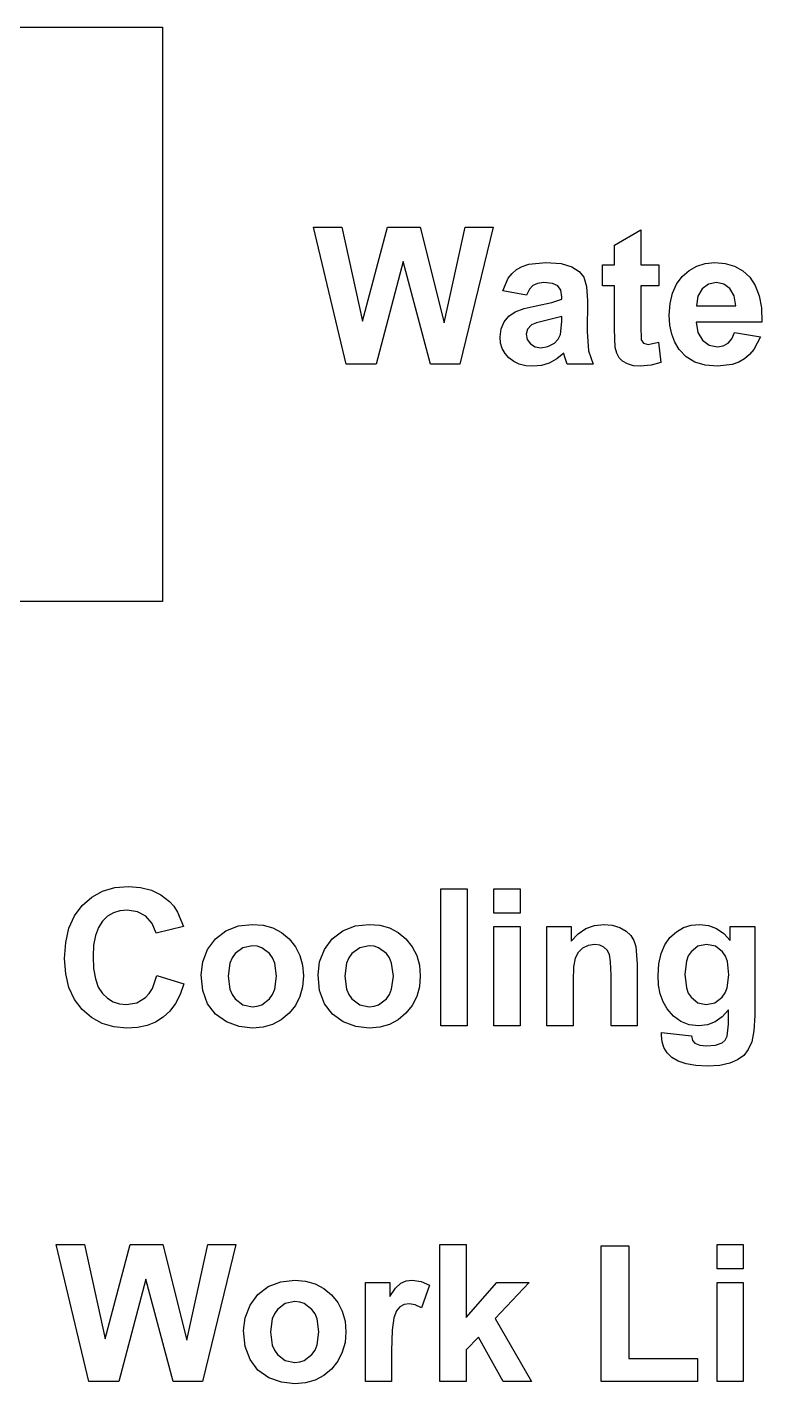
# Model space of a CAD drawing. Header units: metres. Extents: x 13 to 238, y 4 to 739.
# Drawn here: x 98 to 132.3, y 279.3 to 342.6 of the extents above; entities that cross this region are included whole.
import ezdxf

# ---------------------------------------------------------------- set-up
doc = ezdxf.new("R2010")
doc.units = ezdxf.units.M

msp = doc.modelspace()

# ---------------------------------------------------------------- linework, layer by layer
at = {"layer": 'Cooling System'}
for p, q in [((100.574, 301.636, 0.033), (101.019, 302.022, 0.033)), ((101.019, 302.022, 0.033), (101.528, 302.298, 0.033)), ((101.528, 302.298, 0.033), (102.102, 302.464, 0.033)), ((102.102, 302.464, 0.033), (102.741, 302.519, 0.033)), ((102.741, 302.519, 0.033), (103.3, 302.475, 0.033)), ((103.3, 302.475, 0.033), (103.804, 302.345, 0.033)), ((103.804, 302.345, 0.033), (104.252, 302.129, 0.033)), ((104.252, 302.129, 0.033), (104.646, 301.826, 0.033)), ((117.323, 296.019, 0.033), (117.323, 302.41, 0.033)), ((117.323, 302.41, 0.033), (118.548, 302.41, 0.033)), ((118.548, 302.41, 0.033), (118.548, 296.019, 0.033)), ((119.804, 301.276, 0.033), (119.804, 302.41, 0.033)), ((119.804, 302.41, 0.033), (121.029, 302.41, 0.033)), ((121.029, 302.41, 0.033), (121.029, 301.276, 0.033)), ((100.214, 301.15, 0.033), (100.574, 301.636, 0.033)), ((102.337, 301.384, 0.033), (102.032, 301.288, 0.033)), ((102.676, 301.416, 0.033), (102.337, 301.384, 0.033)), ((103.151, 301.344, 0.033), (102.676, 301.416, 0.033)), ((103.55, 301.128, 0.033), (103.151, 301.344, 0.033)), ((104.646, 301.826, 0.033), (104.85, 301.598, 0.033)), ((104.85, 301.598, 0.033), (105.027, 301.326, 0.033)), ((105.027, 301.326, 0.033), (105.3, 300.649, 0.033)), ((99.956, 300.575, 0.033), (100.214, 301.15, 0.033)), ((101.522, 300.906, 0.033), (101.329, 300.611, 0.033)), ((101.76, 301.129, 0.033), (101.522, 300.906, 0.033)), ((102.032, 301.288, 0.033), (101.76, 301.129, 0.033)), ((103.848, 300.788, 0.033), (103.55, 301.128, 0.033)), ((104.023, 300.343, 0.033), (103.848, 300.788, 0.033)), ((107.286, 300.452, 0.033), (107.869, 300.678, 0.033)), ((107.869, 300.678, 0.033), (108.517, 300.753, 0.033)), ((108.517, 300.753, 0.033), (109.019, 300.711, 0.033)), ((109.019, 300.711, 0.033), (109.473, 300.583, 0.033)), ((112.739, 300.452, 0.033), (113.323, 300.678, 0.033)), ((113.323, 300.678, 0.033), (113.971, 300.753, 0.033)), ((113.971, 300.753, 0.033), (114.473, 300.711, 0.033)), ((114.473, 300.711, 0.033), (114.927, 300.583, 0.033)), ((121.029, 301.276, 0.033), (119.804, 301.276, 0.033)), ((124.098, 300.557, 0.033), (124.499, 300.704, 0.033)), ((124.499, 300.704, 0.033), (124.939, 300.753, 0.033)), ((124.939, 300.753, 0.033), (125.327, 300.717, 0.033)), ((125.327, 300.717, 0.033), (125.681, 300.607, 0.033)), ((128.652, 300.6, 0.033), (129.017, 300.715, 0.033)), ((129.017, 300.715, 0.033), (129.417, 300.753, 0.033)), ((129.417, 300.753, 0.033), (129.827, 300.706, 0.033)), ((129.827, 300.706, 0.033), (130.2, 300.565, 0.033)), ((99.802, 299.911, 0.033), (99.956, 300.575, 0.033)), ((101.191, 300.238, 0.033), (101.108, 299.785, 0.033)), ((101.329, 300.611, 0.033), (101.191, 300.238, 0.033)), ((105.3, 300.649, 0.033), (104.023, 300.343, 0.033)), ((106.433, 299.58, 0.033), (106.797, 300.084, 0.033)), ((106.797, 300.084, 0.033), (107.286, 300.452, 0.033)), ((109.473, 300.583, 0.033), (109.88, 300.369, 0.033)), ((109.88, 300.369, 0.033), (110.239, 300.071, 0.033)), ((110.239, 300.071, 0.033), (110.533, 299.707, 0.033)), ((111.887, 299.58, 0.033), (112.251, 300.084, 0.033)), ((112.251, 300.084, 0.033), (112.739, 300.452, 0.033)), ((114.927, 300.583, 0.033), (115.334, 300.369, 0.033)), ((115.334, 300.369, 0.033), (115.693, 300.071, 0.033)), ((115.693, 300.071, 0.033), (115.987, 299.707, 0.033)), ((119.804, 296.019, 0.033), (119.804, 300.649, 0.033)), ((119.804, 300.649, 0.033), (121.029, 300.649, 0.033)), ((121.029, 300.649, 0.033), (121.029, 296.019, 0.033)), ((122.276, 296.019, 0.033), (122.276, 300.649, 0.033)), ((122.276, 300.649, 0.033), (123.414, 300.649, 0.033)), ((123.414, 300.649, 0.033), (123.414, 299.968, 0.033)), ((123.414, 299.968, 0.033), (123.736, 300.312, 0.033)), ((123.736, 300.312, 0.033), (124.098, 300.557, 0.033)), ((125.681, 300.607, 0.033), (125.975, 300.441, 0.033)), ((125.975, 300.441, 0.033), (126.188, 300.234, 0.033)), ((126.188, 300.234, 0.033), (126.334, 299.992, 0.033)), ((127.779, 299.797, 0.033), (128.024, 300.138, 0.033)), ((128.024, 300.138, 0.033), (128.321, 300.407, 0.033)), ((128.321, 300.407, 0.033), (128.652, 300.6, 0.033)), ((130.2, 300.565, 0.033), (130.536, 300.329, 0.033)), ((130.536, 300.329, 0.033), (130.833, 299.999, 0.033)), ((130.833, 299.999, 0.033), (130.833, 300.649, 0.033)), ((130.833, 300.649, 0.033), (131.98, 300.649, 0.033)), ((131.98, 300.649, 0.033), (131.98, 296.494, 0.033)), ((99.75, 299.158, 0.033), (99.802, 299.911, 0.033)), ((101.108, 299.785, 0.033), (101.08, 299.254, 0.033)), ((106.208, 299, 0.033), (106.433, 299.58, 0.033)), ((108.08, 299.663, 0.033), (107.715, 299.389, 0.033)), ((108.522, 299.755, 0.033), (108.08, 299.663, 0.033)), ((108.752, 299.732, 0.033), (108.522, 299.755, 0.033)), ((108.962, 299.663, 0.033), (108.752, 299.732, 0.033)), ((109.326, 299.389, 0.033), (108.962, 299.663, 0.033)), ((110.533, 299.707, 0.033), (110.743, 299.299, 0.033)), ((111.662, 299, 0.033), (111.887, 299.58, 0.033)), ((113.534, 299.663, 0.033), (113.169, 299.389, 0.033)), ((113.975, 299.755, 0.033), (113.534, 299.663, 0.033)), ((114.205, 299.732, 0.033), (113.975, 299.755, 0.033)), ((114.416, 299.663, 0.033), (114.205, 299.732, 0.033)), ((114.78, 299.389, 0.033), (114.416, 299.663, 0.033)), ((115.987, 299.707, 0.033), (116.196, 299.299, 0.033)), ((123.728, 299.439, 0.033), (123.595, 299.179, 0.033)), ((123.941, 299.642, 0.033), (123.728, 299.439, 0.033)), ((124.21, 299.772, 0.033), (123.941, 299.642, 0.033)), ((124.512, 299.816, 0.033), (124.21, 299.772, 0.033)), ((124.743, 299.785, 0.033), (124.512, 299.816, 0.033)), ((124.937, 299.694, 0.033), (124.743, 299.785, 0.033)), ((125.089, 299.547, 0.033), (124.937, 299.694, 0.033)), ((125.192, 299.352, 0.033), (125.089, 299.547, 0.033)), ((126.334, 299.992, 0.033), (126.428, 299.72, 0.033)), ((126.428, 299.72, 0.033), (126.496, 298.896, 0.033)), ((127.604, 299.386, 0.033), (127.779, 299.797, 0.033)), ((129.005, 299.474, 0.033), (128.88, 299.28, 0.033)), ((129.329, 299.73, 0.033), (129.005, 299.474, 0.033)), ((129.731, 299.816, 0.033), (129.329, 299.73, 0.033)), ((130.145, 299.729, 0.033), (129.731, 299.816, 0.033)), ((130.48, 299.467, 0.033), (130.145, 299.729, 0.033)), ((130.61, 299.27, 0.033), (130.48, 299.467, 0.033)), ((99.802, 298.443, 0.033), (99.75, 299.158, 0.033)), ((101.08, 299.254, 0.033), (101.107, 298.691, 0.033)), ((106.133, 298.399, 0.033), (106.208, 299, 0.033)), ((107.47, 298.942, 0.033), (107.388, 298.334, 0.033)), ((107.572, 299.185, 0.033), (107.47, 298.942, 0.033)), ((107.715, 299.389, 0.033), (107.572, 299.185, 0.033)), ((109.468, 299.186, 0.033), (109.326, 299.389, 0.033)), ((109.57, 298.944, 0.033), (109.468, 299.186, 0.033)), ((109.651, 298.342, 0.033), (109.57, 298.944, 0.033)), ((110.743, 299.299, 0.033), (110.869, 298.845, 0.033)), ((110.869, 298.845, 0.033), (110.911, 298.347, 0.033)), ((111.586, 298.399, 0.033), (111.662, 299, 0.033)), ((112.924, 298.942, 0.033), (112.842, 298.334, 0.033)), ((113.026, 299.185, 0.033), (112.924, 298.942, 0.033)), ((113.169, 299.389, 0.033), (113.026, 299.185, 0.033)), ((114.922, 299.186, 0.033), (114.78, 299.389, 0.033)), ((115.023, 298.944, 0.033), (114.922, 299.186, 0.033)), ((115.104, 298.342, 0.033), (115.023, 298.944, 0.033)), ((116.196, 299.299, 0.033), (116.322, 298.845, 0.033)), ((116.322, 298.845, 0.033), (116.364, 298.347, 0.033)), ((123.524, 298.77, 0.033), (123.501, 298.116, 0.033)), ((123.595, 299.179, 0.033), (123.524, 298.77, 0.033)), ((125.251, 298.999, 0.033), (125.192, 299.352, 0.033)), ((125.271, 298.382, 0.033), (125.251, 298.999, 0.033)), ((126.496, 298.896, 0.033), (126.496, 296.019, 0.033)), ((127.464, 298.36, 0.033), (127.499, 298.907, 0.033)), ((127.499, 298.907, 0.033), (127.604, 299.386, 0.033)), ((128.791, 299.042, 0.033), (128.719, 298.43, 0.033)), ((128.88, 299.28, 0.033), (128.791, 299.042, 0.033)), ((130.703, 299.026, 0.033), (130.61, 299.27, 0.033)), ((130.777, 298.399, 0.033), (130.703, 299.026, 0.033)), ((99.955, 297.809, 0.033), (99.802, 298.443, 0.033)), ((101.107, 298.691, 0.033), (101.189, 298.216, 0.033)), ((101.189, 298.216, 0.033), (101.325, 297.828, 0.033)), ((103.853, 297.76, 0.033), (104.066, 298.369, 0.033)), ((104.066, 298.369, 0.033), (105.317, 297.972, 0.033)), ((106.208, 297.662, 0.033), (106.133, 298.399, 0.033)), ((107.388, 298.334, 0.033), (107.47, 297.726, 0.033)), ((109.57, 297.728, 0.033), (109.651, 298.342, 0.033)), ((110.911, 298.347, 0.033), (110.868, 297.844, 0.033)), ((111.662, 297.662, 0.033), (111.586, 298.399, 0.033)), ((112.842, 298.334, 0.033), (112.924, 297.726, 0.033)), ((115.023, 297.728, 0.033), (115.104, 298.342, 0.033)), ((116.364, 298.347, 0.033), (116.322, 297.844, 0.033)), ((125.271, 296.019, 0.033), (125.271, 298.382, 0.033)), ((127.49, 297.915, 0.033), (127.464, 298.36, 0.033)), ((128.719, 298.43, 0.033), (128.791, 297.791, 0.033)), ((130.699, 297.795, 0.033), (130.777, 298.399, 0.033)), ((100.211, 297.254, 0.033), (99.955, 297.809, 0.033)), ((101.325, 297.828, 0.033), (101.516, 297.527, 0.033)), ((101.516, 297.527, 0.033), (101.75, 297.302, 0.033)), ((103.534, 297.34, 0.033), (103.707, 297.527, 0.033)), ((103.707, 297.527, 0.033), (103.853, 297.76, 0.033)), ((105.317, 297.972, 0.033), (105.15, 297.482, 0.033)), ((106.433, 297.045, 0.033), (106.208, 297.662, 0.033)), ((107.47, 297.726, 0.033), (107.572, 297.482, 0.033)), ((109.468, 297.482, 0.033), (109.57, 297.728, 0.033)), ((110.868, 297.844, 0.033), (110.741, 297.386, 0.033)), ((111.887, 297.045, 0.033), (111.662, 297.662, 0.033)), ((112.924, 297.726, 0.033), (113.026, 297.482, 0.033)), ((114.922, 297.482, 0.033), (115.023, 297.728, 0.033)), ((116.322, 297.844, 0.033), (116.195, 297.386, 0.033)), ((123.501, 298.116, 0.033), (123.501, 296.019, 0.033)), ((127.57, 297.508, 0.033), (127.49, 297.915, 0.033)), ((127.704, 297.139, 0.033), (127.57, 297.508, 0.033)), ((128.791, 297.791, 0.033), (128.88, 297.546, 0.033)), ((128.88, 297.546, 0.033), (129.005, 297.351, 0.033)), ((130.467, 297.359, 0.033), (130.603, 297.556, 0.033)), ((130.603, 297.556, 0.033), (130.699, 297.795, 0.033)), ((100.57, 296.78, 0.033), (100.211, 297.254, 0.033)), ((101.75, 297.302, 0.033), (102.017, 297.141, 0.033)), ((102.017, 297.141, 0.033), (102.317, 297.045, 0.033)), ((102.317, 297.045, 0.033), (102.649, 297.013, 0.033)), ((102.649, 297.013, 0.033), (103.128, 297.094, 0.033)), ((103.128, 297.094, 0.033), (103.534, 297.34, 0.033)), ((104.934, 297.06, 0.033), (104.671, 296.705, 0.033)), ((105.15, 297.482, 0.033), (104.934, 297.06, 0.033)), ((106.803, 296.557, 0.033), (106.433, 297.045, 0.033)), ((107.572, 297.482, 0.033), (107.715, 297.279, 0.033)), ((107.715, 297.279, 0.033), (108.08, 297.004, 0.033)), ((108.08, 297.004, 0.033), (108.522, 296.912, 0.033)), ((108.522, 296.912, 0.033), (108.752, 296.935, 0.033)), ((108.752, 296.935, 0.033), (108.962, 297.004, 0.033)), ((108.962, 297.004, 0.033), (109.326, 297.279, 0.033)), ((109.326, 297.279, 0.033), (109.468, 297.482, 0.033)), ((110.529, 296.973, 0.033), (110.233, 296.605, 0.033)), ((110.741, 297.386, 0.033), (110.529, 296.973, 0.033)), ((112.257, 296.557, 0.033), (111.887, 297.045, 0.033)), ((113.026, 297.482, 0.033), (113.169, 297.279, 0.033)), ((113.169, 297.279, 0.033), (113.534, 297.004, 0.033)), ((113.534, 297.004, 0.033), (113.975, 296.912, 0.033)), ((113.975, 296.912, 0.033), (114.205, 296.935, 0.033)), ((114.205, 296.935, 0.033), (114.416, 297.004, 0.033)), ((114.416, 297.004, 0.033), (114.78, 297.279, 0.033)), ((114.78, 297.279, 0.033), (114.922, 297.482, 0.033)), ((115.983, 296.973, 0.033), (115.686, 296.605, 0.033)), ((116.195, 297.386, 0.033), (115.983, 296.973, 0.033)), ((127.891, 296.808, 0.033), (127.704, 297.139, 0.033)), ((129.005, 297.351, 0.033), (129.323, 297.094, 0.033)), ((129.323, 297.094, 0.033), (129.709, 297.008, 0.033)), ((129.709, 297.008, 0.033), (130.123, 297.096, 0.033)), ((130.123, 297.096, 0.033), (130.467, 297.359, 0.033)), ((101.008, 296.399, 0.033), (100.57, 296.78, 0.033)), ((101.503, 296.127, 0.033), (101.008, 296.399, 0.033)), ((104.36, 296.418, 0.033), (104.003, 296.195, 0.033)), ((104.671, 296.705, 0.033), (104.36, 296.418, 0.033)), ((107.312, 296.202, 0.033), (106.803, 296.557, 0.033)), ((109.872, 296.303, 0.033), (109.467, 296.087, 0.033)), ((110.233, 296.605, 0.033), (109.872, 296.303, 0.033)), ((112.766, 296.202, 0.033), (112.257, 296.557, 0.033)), ((115.326, 296.303, 0.033), (114.921, 296.087, 0.033)), ((115.686, 296.605, 0.033), (115.326, 296.303, 0.033)), ((128.188, 296.463, 0.033), (127.891, 296.808, 0.033)), ((128.533, 296.216, 0.033), (128.188, 296.463, 0.033)), ((130.462, 296.441, 0.033), (130.134, 296.206, 0.033)), ((130.755, 296.769, 0.033), (130.462, 296.441, 0.033)), ((130.755, 296.093, 0.033), (130.755, 296.769, 0.033)), ((131.98, 296.494, 0.033), (131.946, 295.778, 0.033)), ((102.054, 295.964, 0.033), (101.503, 296.127, 0.033)), ((102.662, 295.91, 0.033), (102.054, 295.964, 0.033)), ((103.154, 295.942, 0.033), (102.662, 295.91, 0.033)), ((103.601, 296.037, 0.033), (103.154, 295.942, 0.033)), ((104.003, 296.195, 0.033), (103.601, 296.037, 0.033)), ((107.904, 295.986, 0.033), (107.312, 296.202, 0.033)), ((108.526, 295.914, 0.033), (107.904, 295.986, 0.033)), ((109.018, 295.957, 0.033), (108.526, 295.914, 0.033)), ((109.467, 296.087, 0.033), (109.018, 295.957, 0.033)), ((113.358, 295.986, 0.033), (112.766, 296.202, 0.033)), ((113.98, 295.914, 0.033), (113.358, 295.986, 0.033)), ((114.472, 295.957, 0.033), (113.98, 295.914, 0.033)), ((114.921, 296.087, 0.033), (114.472, 295.957, 0.033)), ((118.548, 296.019, 0.033), (117.323, 296.019, 0.033)), ((121.029, 296.019, 0.033), (119.804, 296.019, 0.033)), ((123.501, 296.019, 0.033), (122.276, 296.019, 0.033)), ((126.496, 296.019, 0.033), (125.271, 296.019, 0.033)), ((127.621, 295.565, 0.033), (127.625, 295.714, 0.033)), ((127.625, 295.714, 0.033), (129.024, 295.544, 0.033)), ((128.926, 296.068, 0.033), (128.533, 296.216, 0.033)), ((129.369, 296.019, 0.033), (128.926, 296.068, 0.033)), ((129.769, 296.066, 0.033), (129.369, 296.019, 0.033)), ((130.134, 296.206, 0.033), (129.769, 296.066, 0.033)), ((130.698, 295.531, 0.033), (130.755, 296.093, 0.033)), ((131.946, 295.778, 0.033), (131.845, 295.269, 0.033)), ((127.651, 295.269, 0.033), (127.621, 295.565, 0.033)), ((127.744, 295, 0.033), (127.651, 295.269, 0.033)), ((127.898, 294.758, 0.033), (127.744, 295, 0.033)), ((129.024, 295.544, 0.033), (129.082, 295.338, 0.033)), ((129.082, 295.338, 0.033), (129.186, 295.208, 0.033)), ((129.186, 295.208, 0.033), (129.41, 295.11, 0.033)), ((129.41, 295.11, 0.033), (129.735, 295.077, 0.033)), ((129.735, 295.077, 0.033), (130.154, 295.113, 0.033)), ((130.154, 295.113, 0.033), (130.454, 295.221, 0.033)), ((130.454, 295.221, 0.033), (130.596, 295.346, 0.033)), ((130.596, 295.346, 0.033), (130.698, 295.531, 0.033)), ((131.845, 295.269, 0.033), (131.682, 294.907, 0.033)), ((128.113, 294.543, 0.033), (127.898, 294.758, 0.033)), ((128.402, 294.367, 0.033), (128.113, 294.543, 0.033)), ((128.777, 294.241, 0.033), (128.402, 294.367, 0.033)), ((131.181, 294.426, 0.033), (130.814, 294.271, 0.033)), ((131.466, 294.632, 0.033), (131.181, 294.426, 0.033)), ((131.682, 294.907, 0.033), (131.466, 294.632, 0.033)), ((129.237, 294.165, 0.033), (128.777, 294.241, 0.033)), ((129.783, 294.14, 0.033), (129.237, 294.165, 0.033)), ((130.352, 294.173, 0.033), (129.783, 294.14, 0.033)), ((130.814, 294.271, 0.033), (130.352, 294.173, 0.033))]:
    msp.add_line(p, q, dxfattribs=at)
at = {"layer": 'Layer0'}
for p, q in [((58.527, 342.611), (104.327, 342.611)), ((104.327, 342.611), (104.327, 315.811)), ((104.327, 315.811), (58.527, 315.811))]:
    msp.add_line(p, q, dxfattribs=at)
at = {"layer": 'Water Temp (Outl'}
for p, q in [((112.898, 326.892, 0.033), (111.373, 333.283, 0.033)), ((111.373, 333.283, 0.033), (112.694, 333.283, 0.033)), ((112.694, 333.283, 0.033), (113.657, 328.893, 0.033)), ((113.657, 328.893, 0.033), (114.825, 333.283, 0.033)), ((114.825, 333.283, 0.033), (116.36, 333.283, 0.033)), ((116.36, 333.283, 0.033), (117.48, 328.819, 0.033)), ((117.48, 328.819, 0.033), (118.461, 333.283, 0.033)), ((119.76, 333.283, 0.033), (118.208, 326.892, 0.033)), ((118.461, 333.283, 0.033), (119.76, 333.283, 0.033)), ((125.432, 332.442, 0.033), (126.661, 333.157, 0.033)), ((126.661, 333.157, 0.033), (126.661, 331.522, 0.033)), ((125.432, 331.522, 0.033), (125.432, 332.442, 0.033)), ((115.566, 331.67, 0.033), (114.298, 326.892, 0.033)), ((116.839, 326.892, 0.033), (115.566, 331.67, 0.033)), ((120.469, 330.894, 0.033), (120.647, 331.121, 0.033)), ((120.647, 331.121, 0.033), (120.859, 331.304, 0.033)), ((120.859, 331.304, 0.033), (121.116, 331.445, 0.033)), ((121.116, 331.445, 0.033), (121.428, 331.546, 0.033)), ((121.428, 331.546, 0.033), (122.219, 331.627, 0.033)), ((122.219, 331.627, 0.033), (122.934, 331.578, 0.033)), ((122.934, 331.578, 0.033), (123.44, 331.433, 0.033)), ((123.44, 331.433, 0.033), (123.781, 331.213, 0.033)), ((123.781, 331.213, 0.033), (124.004, 330.94, 0.033)), ((124.87, 330.546, 0.033), (124.87, 331.522, 0.033)), ((124.87, 331.522, 0.033), (125.432, 331.522, 0.033)), ((126.661, 331.522, 0.033), (127.498, 331.522, 0.033)), ((127.498, 331.522, 0.033), (127.498, 330.546, 0.033)), ((128.593, 330.975, 0.033), (128.913, 331.26, 0.033)), ((128.913, 331.26, 0.033), (129.274, 331.464, 0.033)), ((129.274, 331.464, 0.033), (129.674, 331.586, 0.033)), ((129.674, 331.586, 0.033), (130.114, 331.627, 0.033)), ((130.114, 331.627, 0.033), (130.603, 331.584, 0.033)), ((130.603, 331.584, 0.033), (131.038, 331.456, 0.033)), ((131.038, 331.456, 0.033), (131.419, 331.243, 0.033)), ((131.419, 331.243, 0.033), (131.745, 330.945, 0.033)), ((120.214, 330.31, 0.033), (120.469, 330.894, 0.033)), ((121.622, 330.561, 0.033), (121.456, 330.384, 0.033)), ((121.841, 330.657, 0.033), (121.622, 330.561, 0.033)), ((122.132, 330.69, 0.033), (121.841, 330.657, 0.033)), ((122.538, 330.652, 0.033), (122.132, 330.69, 0.033)), ((122.79, 330.539, 0.033), (122.538, 330.652, 0.033)), ((122.921, 330.338, 0.033), (122.79, 330.539, 0.033)), ((124.004, 330.94, 0.033), (124.127, 330.517, 0.033)), ((124.127, 330.517, 0.033), (124.168, 329.844, 0.033)), ((125.432, 330.546, 0.033), (124.87, 330.546, 0.033)), ((125.432, 328.527, 0.033), (125.432, 330.546, 0.033)), ((127.498, 330.546, 0.033), (126.661, 330.546, 0.033)), ((126.661, 330.546, 0.033), (126.661, 328.68, 0.033)), ((128.141, 330.199, 0.033), (128.329, 330.618, 0.033)), ((128.329, 330.618, 0.033), (128.593, 330.975, 0.033)), ((129.822, 330.617, 0.033), (129.526, 330.397, 0.033)), ((130.188, 330.69, 0.033), (129.822, 330.617, 0.033)), ((130.535, 330.62, 0.033), (130.188, 330.69, 0.033)), ((130.825, 330.413, 0.033), (130.535, 330.62, 0.033)), ((131.024, 330.072, 0.033), (130.825, 330.413, 0.033)), ((131.745, 330.945, 0.033), (132.004, 330.558, 0.033)), ((132.004, 330.558, 0.033), (132.186, 330.081, 0.033)), ((121.325, 330.11, 0.033), (120.214, 330.31, 0.033)), ((121.456, 330.384, 0.033), (121.325, 330.11, 0.033)), ((122.501, 329.769, 0.033), (122.965, 329.914, 0.033)), ((122.965, 330.036, 0.033), (122.921, 330.338, 0.033)), ((122.965, 329.914, 0.033), (122.965, 330.036, 0.033)), ((124.168, 329.844, 0.033), (124.155, 328.414, 0.033)), ((128.029, 329.717, 0.033), (128.141, 330.199, 0.033)), ((129.33, 330.053, 0.033), (129.268, 329.604, 0.033)), ((129.526, 330.397, 0.033), (129.33, 330.053, 0.033)), ((131.099, 329.604, 0.033), (131.024, 330.072, 0.033)), ((132.186, 330.081, 0.033), (132.29, 329.513, 0.033)), ((120.5, 329.128, 0.033), (120.8, 329.327, 0.033)), ((120.8, 329.327, 0.033), (121.213, 329.48, 0.033)), ((121.213, 329.48, 0.033), (121.774, 329.613, 0.033)), ((121.774, 329.613, 0.033), (122.501, 329.769, 0.033)), ((127.991, 329.172, 0.033), (128.029, 329.717, 0.033)), ((128.02, 328.711, 0.033), (127.991, 329.172, 0.033)), ((129.268, 329.604, 0.033), (131.099, 329.604, 0.033)), ((132.29, 329.513, 0.033), (132.316, 328.854, 0.033)), ((120.087, 328.157, 0.033), (120.134, 328.528, 0.033)), ((120.134, 328.528, 0.033), (120.275, 328.856, 0.033)), ((120.275, 328.856, 0.033), (120.5, 329.128, 0.033)), ((121.372, 328.522, 0.033), (121.312, 328.283, 0.033)), ((121.552, 328.715, 0.033), (121.372, 328.522, 0.033)), ((121.797, 328.82, 0.033), (121.552, 328.715, 0.033)), ((122.219, 328.928, 0.033), (121.797, 328.82, 0.033)), ((122.965, 329.116, 0.033), (122.219, 328.928, 0.033)), ((122.917, 328.274, 0.033), (122.965, 328.872, 0.033)), ((122.965, 328.872, 0.033), (122.965, 329.116, 0.033)), ((125.471, 327.664, 0.033), (125.432, 328.527, 0.033)), ((126.661, 328.68, 0.033), (126.685, 328.019, 0.033)), ((128.105, 328.292, 0.033), (128.02, 328.711, 0.033)), ((132.316, 328.854, 0.033), (129.247, 328.854, 0.033)), ((129.247, 328.854, 0.033), (129.327, 328.37, 0.033)), ((120.113, 327.873, 0.033), (120.087, 328.157, 0.033)), ((121.312, 328.283, 0.033), (121.36, 328.043, 0.033)), ((121.36, 328.043, 0.033), (121.504, 327.838, 0.033)), ((122.624, 327.869, 0.033), (122.809, 328.053, 0.033)), ((122.809, 328.053, 0.033), (122.917, 328.274, 0.033)), ((124.155, 328.414, 0.033), (124.214, 327.514, 0.033)), ((126.685, 328.019, 0.033), (126.794, 327.865, 0.033)), ((127.001, 327.804, 0.033), (127.494, 327.921, 0.033)), ((127.494, 327.921, 0.033), (127.599, 326.971, 0.033)), ((128.248, 327.914, 0.033), (128.105, 328.292, 0.033)), ((128.449, 327.577, 0.033), (128.248, 327.914, 0.033)), ((129.327, 328.37, 0.033), (129.543, 328.006, 0.033)), ((129.543, 328.006, 0.033), (129.861, 327.779, 0.033)), ((130.733, 327.86, 0.033), (130.905, 328.065, 0.033)), ((130.905, 328.065, 0.033), (131.03, 328.366, 0.033)), ((131.03, 328.366, 0.033), (132.25, 328.161, 0.033)), ((132.25, 328.161, 0.033), (131.947, 327.57, 0.033)), ((120.19, 327.615, 0.033), (120.113, 327.873, 0.033)), ((120.319, 327.383, 0.033), (120.19, 327.615, 0.033)), ((120.499, 327.176, 0.033), (120.319, 327.383, 0.033)), ((121.504, 327.838, 0.033), (121.722, 327.698, 0.033)), ((121.722, 327.698, 0.033), (121.992, 327.651, 0.033)), ((121.992, 327.651, 0.033), (122.316, 327.705, 0.033)), ((122.316, 327.705, 0.033), (122.624, 327.869, 0.033)), ((123.06, 327.398, 0.033), (122.736, 327.131, 0.033)), ((123.104, 327.254, 0.033), (123.06, 327.398, 0.033)), ((123.222, 326.892, 0.033), (123.104, 327.254, 0.033)), ((124.214, 327.514, 0.033), (124.434, 326.892, 0.033)), ((125.538, 327.394, 0.033), (125.471, 327.664, 0.033)), ((125.643, 327.187, 0.033), (125.538, 327.394, 0.033)), ((126.794, 327.865, 0.033), (127.001, 327.804, 0.033)), ((128.778, 327.232, 0.033), (128.449, 327.577, 0.033)), ((129.861, 327.779, 0.033), (130.249, 327.703, 0.033)), ((130.249, 327.703, 0.033), (130.514, 327.743, 0.033)), ((130.514, 327.743, 0.033), (130.733, 327.86, 0.033)), ((131.744, 327.334, 0.033), (131.507, 327.139, 0.033)), ((131.947, 327.57, 0.033), (131.744, 327.334, 0.033)), ((114.298, 326.892, 0.033), (112.898, 326.892, 0.033)), ((118.208, 326.892, 0.033), (116.839, 326.892, 0.033)), ((120.724, 327.006, 0.033), (120.499, 327.176, 0.033)), ((120.987, 326.885, 0.033), (120.724, 327.006, 0.033)), ((121.288, 326.812, 0.033), (120.987, 326.885, 0.033)), ((121.626, 326.788, 0.033), (121.288, 326.812, 0.033)), ((122.02, 326.826, 0.033), (121.626, 326.788, 0.033)), ((122.389, 326.94, 0.033), (122.02, 326.826, 0.033)), ((122.736, 327.131, 0.033), (122.389, 326.94, 0.033)), ((124.434, 326.892, 0.033), (123.222, 326.892, 0.033)), ((125.803, 327.026, 0.033), (125.643, 327.187, 0.033)), ((126.034, 326.899, 0.033), (125.803, 327.026, 0.033)), ((126.316, 326.816, 0.033), (126.034, 326.899, 0.033)), ((126.631, 326.788, 0.033), (126.316, 326.816, 0.033)), ((127.143, 326.834, 0.033), (126.631, 326.788, 0.033)), ((127.599, 326.971, 0.033), (127.143, 326.834, 0.033)), ((129.186, 326.985, 0.033), (128.778, 327.232, 0.033)), ((129.672, 326.837, 0.033), (129.186, 326.985, 0.033)), ((130.236, 326.788, 0.033), (129.672, 326.837, 0.033)), ((130.935, 326.876, 0.033), (130.236, 326.788, 0.033)), ((131.237, 326.985, 0.033), (130.935, 326.876, 0.033)), ((131.507, 327.139, 0.033), (131.237, 326.985, 0.033))]:
    msp.add_line(p, q, dxfattribs=at)
at = {"layer": 'Work Light'}
for p, q in [((100.884, 279.419, 0.033), (99.358, 285.81, 0.033)), ((99.358, 285.81, 0.033), (100.679, 285.81, 0.033)), ((100.679, 285.81, 0.033), (101.642, 281.42, 0.033)), ((101.642, 281.42, 0.033), (102.811, 285.81, 0.033)), ((102.811, 285.81, 0.033), (104.345, 285.81, 0.033)), ((104.345, 285.81, 0.033), (105.466, 281.346, 0.033)), ((105.466, 281.346, 0.033), (106.446, 285.81, 0.033)), ((107.746, 285.81, 0.033), (106.194, 279.419, 0.033)), ((106.446, 285.81, 0.033), (107.746, 285.81, 0.033)), ((117.28, 279.419, 0.033), (117.28, 285.81, 0.033)), ((117.28, 285.81, 0.033), (118.505, 285.81, 0.033)), ((118.505, 285.81, 0.033), (118.505, 282.418, 0.033)), ((124.813, 279.419, 0.033), (124.813, 285.757, 0.033)), ((124.813, 285.757, 0.033), (126.103, 285.757, 0.033)), ((126.103, 285.757, 0.033), (126.103, 280.496, 0.033)), ((130.223, 284.676, 0.033), (130.223, 285.81, 0.033)), ((130.223, 285.81, 0.033), (131.448, 285.81, 0.033)), ((131.448, 285.81, 0.033), (131.448, 284.676, 0.033)), ((131.448, 284.676, 0.033), (130.223, 284.676, 0.033)), ((103.552, 284.197, 0.033), (102.283, 279.419, 0.033)), ((104.825, 279.419, 0.033), (103.552, 284.197, 0.033)), ((108.776, 283.484, 0.033), (109.265, 283.852, 0.033)), ((109.265, 283.852, 0.033), (109.849, 284.078, 0.033)), ((109.849, 284.078, 0.033), (110.496, 284.153, 0.033)), ((110.496, 284.153, 0.033), (110.998, 284.111, 0.033)), ((110.998, 284.111, 0.033), (111.452, 283.983, 0.033)), ((111.452, 283.983, 0.033), (111.859, 283.769, 0.033)), ((111.859, 283.769, 0.033), (112.218, 283.471, 0.033)), ((113.797, 279.419, 0.033), (113.797, 284.049, 0.033)), ((113.797, 284.049, 0.033), (114.934, 284.049, 0.033)), ((114.934, 284.049, 0.033), (114.934, 283.39, 0.033)), ((114.934, 283.39, 0.033), (115.212, 283.777, 0.033)), ((115.212, 283.777, 0.033), (115.46, 284.005, 0.033)), ((115.46, 284.005, 0.033), (115.709, 284.116, 0.033)), ((115.709, 284.116, 0.033), (115.989, 284.153, 0.033)), ((115.989, 284.153, 0.033), (116.4, 284.095, 0.033)), ((116.4, 284.095, 0.033), (116.796, 283.922, 0.033)), ((116.796, 283.922, 0.033), (116.417, 282.854, 0.033)), ((118.505, 282.418, 0.033), (119.939, 284.049, 0.033)), ((121.448, 284.049, 0.033), (119.865, 282.357, 0.033)), ((119.939, 284.049, 0.033), (121.448, 284.049, 0.033)), ((130.223, 279.419, 0.033), (130.223, 284.049, 0.033)), ((130.223, 284.049, 0.033), (131.448, 284.049, 0.033)), ((131.448, 284.049, 0.033), (131.448, 279.419, 0.033)), ((108.187, 282.4, 0.033), (108.413, 282.98, 0.033)), ((108.413, 282.98, 0.033), (108.776, 283.484, 0.033)), ((110.059, 283.063, 0.033), (109.694, 282.789, 0.033)), ((110.501, 283.155, 0.033), (110.059, 283.063, 0.033)), ((110.731, 283.132, 0.033), (110.501, 283.155, 0.033)), ((110.942, 283.063, 0.033), (110.731, 283.132, 0.033)), ((111.305, 282.789, 0.033), (110.942, 283.063, 0.033)), ((112.218, 283.471, 0.033), (112.512, 283.107, 0.033)), ((112.512, 283.107, 0.033), (112.722, 282.699, 0.033)), ((115.604, 283.019, 0.033), (115.405, 282.913, 0.033)), ((115.841, 283.055, 0.033), (115.604, 283.019, 0.033)), ((116.118, 283.004, 0.033), (115.841, 283.055, 0.033)), ((116.417, 282.854, 0.033), (116.118, 283.004, 0.033)), ((108.112, 281.799, 0.033), (108.187, 282.4, 0.033)), ((109.449, 282.342, 0.033), (109.367, 281.734, 0.033)), ((109.551, 282.585, 0.033), (109.449, 282.342, 0.033)), ((109.694, 282.789, 0.033), (109.551, 282.585, 0.033)), ((111.447, 282.586, 0.033), (111.305, 282.789, 0.033)), ((111.549, 282.344, 0.033), (111.447, 282.586, 0.033)), ((111.63, 281.742, 0.033), (111.549, 282.344, 0.033)), ((112.722, 282.699, 0.033), (112.848, 282.245, 0.033)), ((115.124, 282.401, 0.033), (115.047, 281.827, 0.033)), ((115.246, 282.714, 0.033), (115.124, 282.401, 0.033)), ((115.405, 282.913, 0.033), (115.246, 282.714, 0.033)), ((119.865, 282.357, 0.033), (121.561, 279.419, 0.033)), ((108.187, 281.062, 0.033), (108.112, 281.799, 0.033)), ((109.367, 281.734, 0.033), (109.449, 281.126, 0.033)), ((111.549, 281.128, 0.033), (111.63, 281.742, 0.033)), ((112.89, 281.747, 0.033), (112.847, 281.244, 0.033)), ((112.848, 282.245, 0.033), (112.89, 281.747, 0.033)), ((115.047, 281.827, 0.033), (115.022, 280.849, 0.033)), ((108.413, 280.445, 0.033), (108.187, 281.062, 0.033)), ((109.449, 281.126, 0.033), (109.551, 280.882, 0.033)), ((111.447, 280.882, 0.033), (111.549, 281.128, 0.033)), ((112.847, 281.244, 0.033), (112.72, 280.786, 0.033)), ((119.076, 281.498, 0.033), (118.505, 280.901, 0.033)), ((120.24, 279.419, 0.033), (119.076, 281.498, 0.033)), ((108.783, 279.957, 0.033), (108.413, 280.445, 0.033)), ((109.551, 280.882, 0.033), (109.694, 280.679, 0.033)), ((109.694, 280.679, 0.033), (110.059, 280.404, 0.033)), ((110.942, 280.404, 0.033), (111.305, 280.679, 0.033)), ((111.305, 280.679, 0.033), (111.447, 280.882, 0.033)), ((112.72, 280.786, 0.033), (112.509, 280.373, 0.033)), ((115.022, 280.849, 0.033), (115.022, 279.419, 0.033)), ((118.505, 280.901, 0.033), (118.505, 279.419, 0.033)), ((126.103, 280.496, 0.033), (129.312, 280.496, 0.033)), ((129.312, 280.496, 0.033), (129.312, 279.419, 0.033)), ((109.291, 279.602, 0.033), (108.783, 279.957, 0.033)), ((110.059, 280.404, 0.033), (110.501, 280.312, 0.033)), ((110.501, 280.312, 0.033), (110.731, 280.335, 0.033)), ((110.731, 280.335, 0.033), (110.942, 280.404, 0.033)), ((112.212, 280.005, 0.033), (111.851, 279.703, 0.033)), ((112.509, 280.373, 0.033), (112.212, 280.005, 0.033)), ((102.283, 279.419, 0.033), (100.884, 279.419, 0.033)), ((106.194, 279.419, 0.033), (104.825, 279.419, 0.033)), ((109.883, 279.386, 0.033), (109.291, 279.602, 0.033)), ((110.505, 279.314, 0.033), (109.883, 279.386, 0.033)), ((110.998, 279.357, 0.033), (110.505, 279.314, 0.033)), ((111.446, 279.487, 0.033), (110.998, 279.357, 0.033)), ((111.851, 279.703, 0.033), (111.446, 279.487, 0.033)), ((115.022, 279.419, 0.033), (113.797, 279.419, 0.033)), ((118.505, 279.419, 0.033), (117.28, 279.419, 0.033)), ((121.561, 279.419, 0.033), (120.24, 279.419, 0.033)), ((129.312, 279.419, 0.033), (124.813, 279.419, 0.033)), ((131.448, 279.419, 0.033), (130.223, 279.419, 0.033))]:
    msp.add_line(p, q, dxfattribs=at)

doc.saveas('drawing.dxf')
